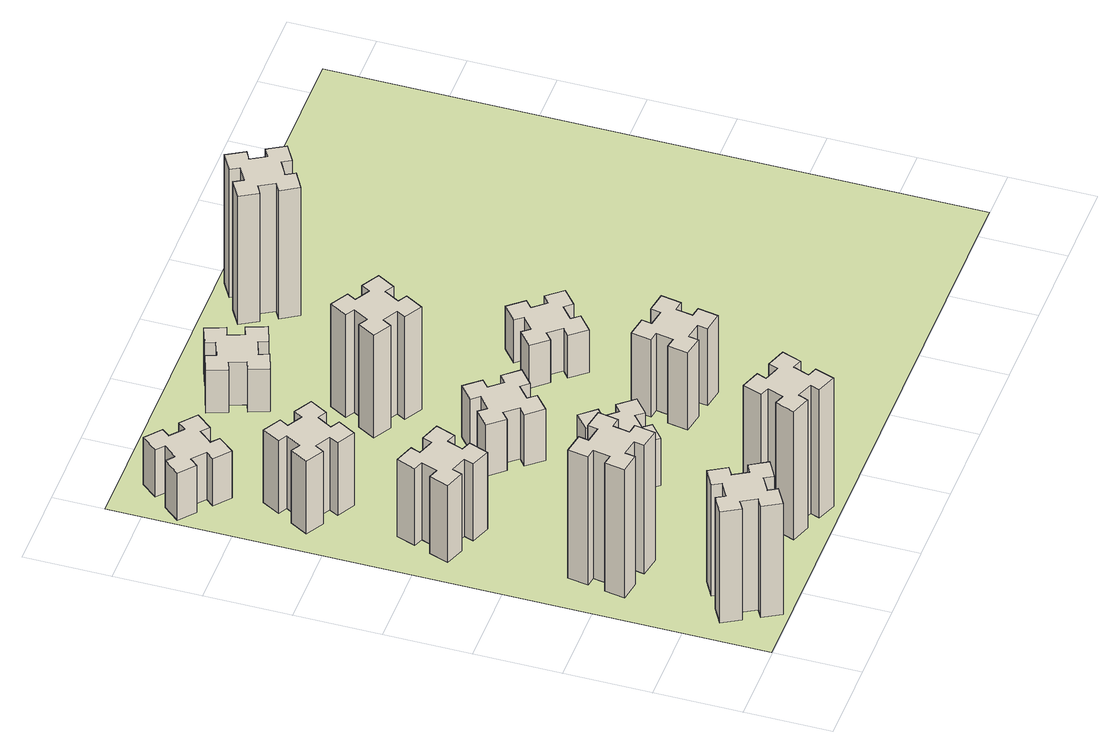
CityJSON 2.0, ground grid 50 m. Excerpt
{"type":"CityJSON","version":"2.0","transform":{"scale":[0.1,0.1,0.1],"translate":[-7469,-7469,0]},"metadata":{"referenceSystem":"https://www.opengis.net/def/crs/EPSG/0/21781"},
"CityObjects":{
"building1":{"type":"Building","attributes":{"class":"1000","function":"1000","usage":"1000","yearOfConstruction":2016,"roofType":"1000","measuredHeight":78,"storeysAboveGround":30,"storeysBelowGround":0},"geometry":[{"type":"Solid","lod":"1","boundaries":[[[[0,1,2,3,4,5,6,7,8,9,10,11,12,13,14,15,16,17,18,19]],[[17,16,20,21]],[[16,15,22,20]],[[15,14,23,22]],[[14,13,24,23]],[[13,12,25,24]],[[12,11,26,25]],[[11,10,27,26]],[[10,9,28,27]],[[9,8,29,28]],[[8,7,30,29]],[[7,6,31,30]],[[6,5,32,31]],[[5,4,33,32]],[[4,3,34,33]],[[3,2,35,34]],[[2,1,36,35]],[[1,0,37,36]],[[0,19,38,37]],[[19,18,39,38]],[[18,17,21,39]],[[24,25,26,27,28,29,30,31,32,33,34,35,36,37,38,39,21,20,22,23]]]]}]},
"building2":{"type":"Building","attributes":{"class":"1000","function":"1000","usage":"1000","yearOfConstruction":2016,"roofType":"1000","measuredHeight":90,"storeysAboveGround":30,"storeysBelowGround":0},"geometry":[{"type":"Solid","lod":"1","boundaries":[[[[40,41,42,43,44,45,46,47,48,49,50,51,52,53,54,55,56,57,58,59]],[[57,56,60,61]],[[56,55,62,60]],[[55,54,63,62]],[[54,53,64,63]],[[53,52,65,64]],[[52,51,66,65]],[[51,50,67,66]],[[50,49,68,67]],[[49,48,69,68]],[[48,47,70,69]],[[47,46,71,70]],[[46,45,72,71]],[[45,44,73,72]],[[44,43,74,73]],[[43,42,75,74]],[[42,41,76,75]],[[41,40,77,76]],[[40,59,78,77]],[[59,58,79,78]],[[58,57,61,79]],[[64,65,66,67,68,69,70,71,72,73,74,75,76,77,78,79,61,60,62,63]]]]}]},
"building3":{"type":"Building","attributes":{"class":"1000","function":"1000","usage":"1000","yearOfConstruction":2016,"roofType":"1000","measuredHeight":54,"storeysAboveGround":30,"storeysBelowGround":0},"geometry":[{"type":"Solid","lod":"1","boundaries":[[[[80,81,82,83,84,85,86,87,88,89,90,91,92,93,94,95,96,97,98,99]],[[97,96,100,101]],[[96,95,102,100]],[[95,94,103,102]],[[94,93,104,103]],[[93,92,105,104]],[[92,91,106,105]],[[91,90,107,106]],[[90,89,108,107]],[[89,88,109,108]],[[88,87,110,109]],[[87,86,111,110]],[[86,85,112,111]],[[85,84,113,112]],[[84,83,114,113]],[[83,82,115,114]],[[82,81,116,115]],[[81,80,117,116]],[[80,99,118,117]],[[99,98,119,118]],[[98,97,101,119]],[[104,105,106,107,108,109,110,111,112,113,114,115,116,117,118,119,101,100,102,103]]]]}]},
"building4":{"type":"Building","attributes":{"class":"1000","function":"1000","usage":"1000","yearOfConstruction":2016,"roofType":"1000","measuredHeight":51,"storeysAboveGround":30,"storeysBelowGround":0},"geometry":[{"type":"Solid","lod":"1","boundaries":[[[[120,121,122,123,124,125,126,127,128,129,130,131,132,133,134,135,136,137,138,139]],[[137,136,140,141]],[[136,135,142,140]],[[135,134,143,142]],[[134,133,144,143]],[[133,132,145,144]],[[132,131,146,145]],[[131,130,147,146]],[[130,129,148,147]],[[129,128,149,148]],[[128,127,150,149]],[[127,126,151,150]],[[126,125,152,151]],[[125,124,153,152]],[[124,123,154,153]],[[123,122,155,154]],[[122,121,156,155]],[[121,120,157,156]],[[120,139,158,157]],[[139,138,159,158]],[[138,137,141,159]],[[144,145,146,147,148,149,150,151,152,153,154,155,156,157,158,159,141,140,142,143]]]]}]},
"building5":{"type":"Building","attributes":{"class":"1000","function":"1000","usage":"1000","yearOfConstruction":2016,"roofType":"1000","measuredHeight":90,"storeysAboveGround":30,"storeysBelowGround":0},"geometry":[{"type":"Solid","lod":"1","boundaries":[[[[160,161,162,163,164,165,166,167,168,169,170,171,172,173,174,175,176,177,178,179]],[[177,176,180,181]],[[176,175,182,180]],[[175,174,183,182]],[[174,173,184,183]],[[173,172,185,184]],[[172,171,186,185]],[[171,170,187,186]],[[170,169,188,187]],[[169,168,189,188]],[[168,167,190,189]],[[167,166,191,190]],[[166,165,192,191]],[[165,164,193,192]],[[164,163,194,193]],[[163,162,195,194]],[[162,161,196,195]],[[161,160,197,196]],[[160,179,198,197]],[[179,178,199,198]],[[178,177,181,199]],[[184,185,186,187,188,189,190,191,192,193,194,195,196,197,198,199,181,180,182,183]]]]}]},
"building6":{"type":"Building","attributes":{"class":"1000","function":"1000","usage":"1000","yearOfConstruction":2016,"roofType":"1000","measuredHeight":33,"storeysAboveGround":30,"storeysBelowGround":0},"geometry":[{"type":"Solid","lod":"1","boundaries":[[[[200,201,202,203,204,205,206,207,208,209,210,211,212,213,214,215,216,217,218,219]],[[217,216,220,221]],[[216,215,222,220]],[[215,214,223,222]],[[214,213,224,223]],[[213,212,225,224]],[[212,211,226,225]],[[211,210,227,226]],[[210,209,228,227]],[[209,208,229,228]],[[208,207,230,229]],[[207,206,231,230]],[[206,205,232,231]],[[205,204,233,232]],[[204,203,234,233]],[[203,202,235,234]],[[202,201,236,235]],[[201,200,237,236]],[[200,219,238,237]],[[219,218,239,238]],[[218,217,221,239]],[[224,225,226,227,228,229,230,231,232,233,234,235,236,237,238,239,221,220,222,223]]]]}]},
"building7":{"type":"Building","attributes":{"class":"1000","function":"1000","usage":"1000","yearOfConstruction":2016,"roofType":"1000","measuredHeight":33,"storeysAboveGround":30,"storeysBelowGround":0},"geometry":[{"type":"Solid","lod":"1","boundaries":[[[[240,241,242,243,244,245,246,247,248,249,250,251,252,253,254,255,256,257,258,259]],[[257,256,260,261]],[[256,255,262,260]],[[255,254,263,262]],[[254,253,264,263]],[[253,252,265,264]],[[252,251,266,265]],[[251,250,267,266]],[[250,249,268,267]],[[249,248,269,268]],[[248,247,270,269]],[[247,246,271,270]],[[246,245,272,271]],[[245,244,273,272]],[[244,243,274,273]],[[243,242,275,274]],[[242,241,276,275]],[[241,240,277,276]],[[240,259,278,277]],[[259,258,279,278]],[[258,257,261,279]],[[264,265,266,267,268,269,270,271,272,273,274,275,276,277,278,279,261,260,262,263]]]]}]},
"building8":{"type":"Building","attributes":{"class":"1000","function":"1000","usage":"1000","yearOfConstruction":2016,"roofType":"1000","measuredHeight":36,"storeysAboveGround":30,"storeysBelowGround":0},"geometry":[{"type":"Solid","lod":"1","boundaries":[[[[280,281,282,283,284,285,286,287,288,289,290,291,292,293,294,295,296,297,298,299]],[[297,296,300,301]],[[296,295,302,300]],[[295,294,303,302]],[[294,293,304,303]],[[293,292,305,304]],[[292,291,306,305]],[[291,290,307,306]],[[290,289,308,307]],[[289,288,309,308]],[[288,287,310,309]],[[287,286,311,310]],[[286,285,312,311]],[[285,284,313,312]],[[284,283,314,313]],[[283,282,315,314]],[[282,281,316,315]],[[281,280,317,316]],[[280,299,318,317]],[[299,298,319,318]],[[298,297,301,319]],[[304,305,306,307,308,309,310,311,312,313,314,315,316,317,318,319,301,300,302,303]]]]}]},
"building9":{"type":"Building","attributes":{"class":"1000","function":"1000","usage":"1000","yearOfConstruction":2016,"roofType":"1000","measuredHeight":72,"storeysAboveGround":30,"storeysBelowGround":0},"geometry":[{"type":"Solid","lod":"1","boundaries":[[[[320,321,322,323,324,325,326,327,328,329,330,331,332,333,334,335,336,337,338,339]],[[337,336,340,341]],[[336,335,342,340]],[[335,334,343,342]],[[334,333,344,343]],[[333,332,345,344]],[[332,331,346,345]],[[331,330,347,346]],[[330,329,348,347]],[[329,328,349,348]],[[328,327,350,349]],[[327,326,351,350]],[[326,325,352,351]],[[325,324,353,352]],[[324,323,354,353]],[[323,322,355,354]],[[322,321,356,355]],[[321,320,357,356]],[[320,339,358,357]],[[339,338,359,358]],[[338,337,341,359]],[[344,345,346,347,348,349,350,351,352,353,354,355,356,357,358,359,341,340,342,343]]]]}]},
"building10":{"type":"Building","attributes":{"class":"1000","function":"1000","usage":"1000","yearOfConstruction":2016,"roofType":"1000","measuredHeight":54,"storeysAboveGround":30,"storeysBelowGround":0},"geometry":[{"type":"Solid","lod":"1","boundaries":[[[[360,361,362,363,364,365,366,367,368,369,370,371,372,373,374,375,376,377,378,379]],[[377,376,380,381]],[[376,375,382,380]],[[375,374,383,382]],[[374,373,384,383]],[[373,372,385,384]],[[372,371,386,385]],[[371,370,387,386]],[[370,369,388,387]],[[369,368,389,388]],[[368,367,390,389]],[[367,366,391,390]],[[366,365,392,391]],[[365,364,393,392]],[[364,363,394,393]],[[363,362,395,394]],[[362,361,396,395]],[[361,360,397,396]],[[360,379,398,397]],[[379,378,399,398]],[[378,377,381,399]],[[384,385,386,387,388,389,390,391,392,393,394,395,396,397,398,399,381,380,382,383]]]]}]},
"building11":{"type":"Building","attributes":{"class":"1000","function":"1000","usage":"1000","yearOfConstruction":2016,"roofType":"1000","measuredHeight":30,"storeysAboveGround":30,"storeysBelowGround":0},"geometry":[{"type":"Solid","lod":"1","boundaries":[[[[400,401,402,403,404,405,406,407,408,409,410,411,412,413,414,415,416,417,418,419]],[[417,416,420,421]],[[416,415,422,420]],[[415,414,423,422]],[[414,413,424,423]],[[413,412,425,424]],[[412,411,426,425]],[[411,410,427,426]],[[410,409,428,427]],[[409,408,429,428]],[[408,407,430,429]],[[407,406,431,430]],[[406,405,432,431]],[[405,404,433,432]],[[404,403,434,433]],[[403,402,435,434]],[[402,401,436,435]],[[401,400,437,436]],[[400,419,438,437]],[[419,418,439,438]],[[418,417,421,439]],[[424,425,426,427,428,429,430,431,432,433,434,435,436,437,438,439,421,420,422,423]]]]}]},
"building12":{"type":"Building","attributes":{"class":"1000","function":"1000","usage":"1000","yearOfConstruction":2016,"roofType":"1000","measuredHeight":30,"storeysAboveGround":30,"storeysBelowGround":0},"geometry":[{"type":"Solid","lod":"1","boundaries":[[[[440,441,442,443,444,445,446,447,448,449,450,451,452,453,454,455,456,457,458,459]],[[457,456,460,461]],[[456,455,462,460]],[[455,454,463,462]],[[454,453,464,463]],[[453,452,465,464]],[[452,451,466,465]],[[451,450,467,466]],[[450,449,468,467]],[[449,448,469,468]],[[448,447,470,469]],[[447,446,471,470]],[[446,445,472,471]],[[445,444,473,472]],[[444,443,474,473]],[[443,442,475,474]],[[442,441,476,475]],[[441,440,477,476]],[[440,459,478,477]],[[459,458,479,478]],[[458,457,461,479]],[[464,465,466,467,468,469,470,471,472,473,474,475,476,477,478,479,461,460,462,463]]]]}]},
"building13":{"type":"Building","attributes":{"class":"1000","function":"1000","usage":"1000","yearOfConstruction":2016,"roofType":"1000","measuredHeight":90,"storeysAboveGround":30,"storeysBelowGround":0},"geometry":[{"type":"Solid","lod":"1","boundaries":[[[[480,481,482,483,484,485,486,487,488,489,490,491,492,493,494,495,496,497,498,499]],[[497,496,500,501]],[[496,495,502,500]],[[495,494,503,502]],[[494,493,504,503]],[[493,492,505,504]],[[492,491,506,505]],[[491,490,507,506]],[[490,489,508,507]],[[489,488,509,508]],[[488,487,510,509]],[[487,486,511,510]],[[486,485,512,511]],[[485,484,513,512]],[[484,483,514,513]],[[483,482,515,514]],[[482,481,516,515]],[[481,480,517,516]],[[480,499,518,517]],[[499,498,519,518]],[[498,497,501,519]],[[504,505,506,507,508,509,510,511,512,513,514,515,516,517,518,519,501,500,502,503]]]]}]},
"landuse1":{"type":"LandUse","attributes":{"name":"plot1","function":"1010"},"geometry":[{"type":"MultiSurface","lod":"1","boundaries":[[[520,521,522,523]]]}]}
},
"vertices":[
[387,155,0],[474,205,0],[504,153,0],[608,213,0],[548,317,0],[496,287,0],[446,374,0],[498,404,0],[438,508,0],[334,448,0],[364,396,0],[277,346,0],[247,398,0],[143,338,0],[203,234,0],[255,264,0],[305,177,0],[253,147,0],[313,43,0],[417,103,0],[305,177,780],[253,147,780],[255,264,780],[203,234,780],[143,338,780],[247,398,780],[277,346,780],[364,396,780],[334,448,780],[438,508,780],[498,404,780],[446,374,780],[496,287,780],[548,317,780],[608,213,780],[504,153,780],[474,205,780],[387,155,780],[417,103,780],[313,43,780],
[307,916,0],[405,898,0],[395,839,0],[513,818,0],[534,937,0],[475,947,0],[492,1045,0],[551,1035,0],[572,1153,0],[454,1174,0],[444,1115,0],[345,1132,0],[356,1191,0],[237,1212,0],[217,1094,0],[276,1084,0],[258,985,0],[199,996,0],[178,877,0],[297,857,0],[258,985,900],[199,996,900],[276,1084,900],[217,1094,900],[237,1212,900],[356,1191,900],[345,1132,900],[444,1115,900],[454,1174,900],[572,1153,900],[551,1035,900],[492,1045,900],[475,947,900],[534,937,900],[513,818,900],[395,839,900],[405,898,900],[307,916,900],[297,857,900],[178,877,900],
[291,1869,0],[385,1835,0],[364,1779,0],[477,1737,0],[518,1850,0],[462,1871,0],[496,1965,0],[552,1944,0],[593,2057,0],[480,2098,0],[460,2042,0],[366,2076,0],[387,2132,0],[274,2173,0],[233,2060,0],[289,2040,0],[255,1946,0],[199,1967,0],[157,1854,0],[270,1813,0],[255,1946,540],[199,1967,540],[289,2040,540],[233,2060,540],[274,2173,540],[387,2132,540],[366,2076,540],[460,2042,540],[480,2098,540],[593,2057,540],[552,1944,540],[496,1965,540],[462,1871,540],[518,1850,540],[477,1737,540],[364,1779,540],[385,1835,540],[291,1869,540],[270,1813,540],[157,1854,540],
[446,2597,0],[496,2684,0],[548,2654,0],[608,2758,0],[504,2818,0],[474,2766,0],[387,2816,0],[417,2868,0],[313,2928,0],[253,2824,0],[305,2794,0],[255,2707,0],[203,2737,0],[143,2633,0],[247,2573,0],[277,2625,0],[364,2575,0],[334,2523,0],[438,2463,0],[498,2567,0],[364,2575,510],[334,2523,510],[277,2625,510],[247,2573,510],[143,2633,510],[203,2737,510],[255,2707,510],[305,2794,510],[253,2824,510],[313,2928,510],[417,2868,510],[387,2816,510],[474,2766,510],[504,2818,510],[608,2758,510],[548,2654,510],[496,2684,510],[446,2597,510],[498,2567,510],[438,2463,510],
[1029,360,0],[995,266,0],[939,287,0],[897,174,0],[1010,133,0],[1031,189,0],[1125,155,0],[1104,99,0],[1217,57,0],[1258,170,0],[1202,191,0],[1236,285,0],[1292,264,0],[1333,377,0],[1220,418,0],[1200,362,0],[1106,396,0],[1127,452,0],[1014,493,0],[973,380,0],[1106,396,900],[1127,452,900],[1200,362,900],[1220,418,900],[1333,377,900],[1292,264,900],[1236,285,900],[1202,191,900],[1258,170,900],[1217,57,900],[1104,99,900],[1125,155,900],[1031,189,900],[1010,133,900],[897,174,900],[939,287,900],[995,266,900],[1029,360,900],[973,380,900],[1014,493,900],
[384,3387,0],[308,3452,0],[346,3498,0],[254,3575,0],[177,3483,0],[223,3444,0],[159,3368,0],[113,3406,0],[36,3314,0],[128,3237,0],[166,3283,0],[243,3219,0],[204,3173,0],[296,3096,0],[373,3188,0],[327,3226,0],[392,3303,0],[438,3264,0],[515,3356,0],[423,3433,0],[392,3303,330],[438,3264,330],[327,3226,330],[373,3188,330],[296,3096,330],[204,3173,330],[243,3219,330],[166,3283,330],[128,3237,330],[36,3314,330],[113,3406,330],[159,3368,330],[223,3444,330],[177,3483,330],[254,3575,330],[346,3498,330],[308,3452,330],[384,3387,330],[423,3433,330],[515,3356,330],
[1083,1332,0],[1006,1267,0],[968,1313,0],[876,1236,0],[953,1144,0],[999,1183,0],[1063,1106,0],[1017,1068,0],[1094,976,0],[1186,1053,0],[1148,1099,0],[1224,1163,0],[1263,1117,0],[1355,1194,0],[1278,1286,0],[1232,1248,0],[1167,1324,0],[1213,1363,0],[1136,1455,0],[1044,1378,0],[1167,1324,330],[1213,1363,330],[1232,1248,330],[1278,1286,330],[1355,1194,330],[1263,1117,330],[1224,1163,330],[1148,1099,330],[1186,1053,330],[1094,976,330],[1017,1068,330],[1063,1106,330],[999,1183,330],[953,1144,330],[876,1236,330],[968,1313,330],[1006,1267,330],[1083,1332,330],[1044,1378,330],[1136,1455,330],
[1083,1972,0],[1006,1907,0],[968,1953,0],[876,1876,0],[953,1784,0],[999,1823,0],[1063,1746,0],[1017,1708,0],[1094,1616,0],[1186,1693,0],[1148,1739,0],[1224,1803,0],[1263,1757,0],[1355,1834,0],[1278,1926,0],[1232,1888,0],[1167,1964,0],[1213,2003,0],[1136,2095,0],[1044,2018,0],[1167,1964,360],[1213,2003,360],[1232,1888,360],[1278,1926,360],[1355,1834,360],[1263,1757,360],[1224,1803,360],[1148,1739,360],[1186,1693,360],[1094,1616,360],[1017,1708,360],[1063,1746,360],[999,1823,360],[953,1784,360],[876,1876,360],[968,1953,360],[1006,1907,360],[1083,1972,360],[1044,2018,360],[1136,2095,360],
[1314,2666,0],[1227,2716,0],[1257,2768,0],[1153,2828,0],[1093,2724,0],[1145,2694,0],[1095,2607,0],[1043,2637,0],[983,2533,0],[1087,2473,0],[1117,2525,0],[1204,2475,0],[1174,2423,0],[1278,2363,0],[1338,2467,0],[1286,2497,0],[1336,2584,0],[1388,2554,0],[1448,2658,0],[1344,2718,0],[1336,2584,720],[1388,2554,720],[1286,2497,720],[1338,2467,720],[1278,2363,720],[1174,2423,720],[1204,2475,720],[1117,2525,720],[1087,2473,720],[983,2533,720],[1043,2637,720],[1095,2607,720],[1145,2694,720],[1093,2724,720],[1153,2828,720],[1257,2768,720],[1227,2716,720],[1314,2666,720],[1344,2718,720],[1448,2658,720],
[1855,1047,0],[1872,1145,0],[1931,1135,0],[1952,1253,0],[1834,1274,0],[1824,1215,0],[1725,1232,0],[1736,1291,0],[1617,1312,0],[1597,1194,0],[1656,1184,0],[1638,1085,0],[1579,1096,0],[1558,977,0],[1677,957,0],[1687,1016,0],[1785,998,0],[1775,939,0],[1893,918,0],[1914,1037,0],[1785,998,540],[1775,939,540],[1687,1016,540],[1677,957,540],[1558,977,540],[1579,1096,540],[1638,1085,540],[1656,1184,540],[1597,1194,540],[1617,1312,540],[1736,1291,540],[1725,1232,540],[1824,1215,540],[1834,1274,540],[1952,1253,540],[1931,1135,540],[1872,1145,540],[1855,1047,540],[1914,1037,540],[1893,918,540],
[1125,3456,0],[1031,3422,0],[1010,3478,0],[897,3437,0],[939,3324,0],[995,3345,0],[1029,3251,0],[973,3230,0],[1014,3117,0],[1127,3159,0],[1106,3215,0],[1200,3249,0],[1220,3193,0],[1333,3234,0],[1292,3347,0],[1236,3326,0],[1202,3420,0],[1258,3440,0],[1217,3553,0],[1104,3512,0],[1202,3420,300],[1258,3440,300],[1236,3326,300],[1292,3347,300],[1333,3234,300],[1220,3193,300],[1200,3249,300],[1106,3215,300],[1127,3159,300],[1014,3117,300],[973,3230,300],[1029,3251,300],[995,3345,300],[939,3324,300],[897,3437,300],[1010,3478,300],[1031,3422,300],[1125,3456,300],[1104,3512,300],[1217,3553,300],
[1972,1888,0],[1907,1964,0],[1953,2003,0],[1876,2095,0],[1784,2018,0],[1823,1972,0],[1746,1907,0],[1708,1953,0],[1616,1876,0],[1693,1784,0],[1739,1823,0],[1803,1746,0],[1757,1708,0],[1834,1616,0],[1926,1693,0],[1888,1739,0],[1964,1803,0],[2003,1757,0],[2095,1834,0],[2018,1926,0],[1964,1803,300],[2003,1757,300],[1888,1739,300],[1926,1693,300],[1834,1616,300],[1757,1708,300],[1803,1746,300],[1739,1823,300],[1693,1784,300],[1616,1876,300],[1708,1953,300],[1746,1907,300],[1823,1972,300],[1784,2018,300],[1876,2095,300],[1953,2003,300],[1907,1964,300],[1972,1888,300],[2018,1926,300],[2095,1834,300],
[1844,3556,0],[1757,3506,0],[1727,3558,0],[1623,3498,0],[1683,3394,0],[1735,3424,0],[1785,3337,0],[1733,3307,0],[1793,3203,0],[1897,3263,0],[1867,3315,0],[1954,3365,0],[1984,3313,0],[2088,3373,0],[2028,3477,0],[1976,3447,0],[1926,3534,0],[1978,3564,0],[1918,3668,0],[1814,3608,0],[1926,3534,900],[1978,3564,900],[1976,3447,900],[2028,3477,900],[2088,3373,900],[1984,3313,900],[1954,3365,900],[1867,3315,900],[1897,3263,900],[1793,3203,900],[1733,3307,900],[1785,3337,900],[1735,3424,900],[1683,3394,900],[1623,3498,900],[1727,3558,900],[1757,3506,900],[1844,3556,900],[1814,3608,900],[1918,3668,900],
[5,3705,0],[3705,3705,0],[3705,5,0],[5,5,0]
]}
